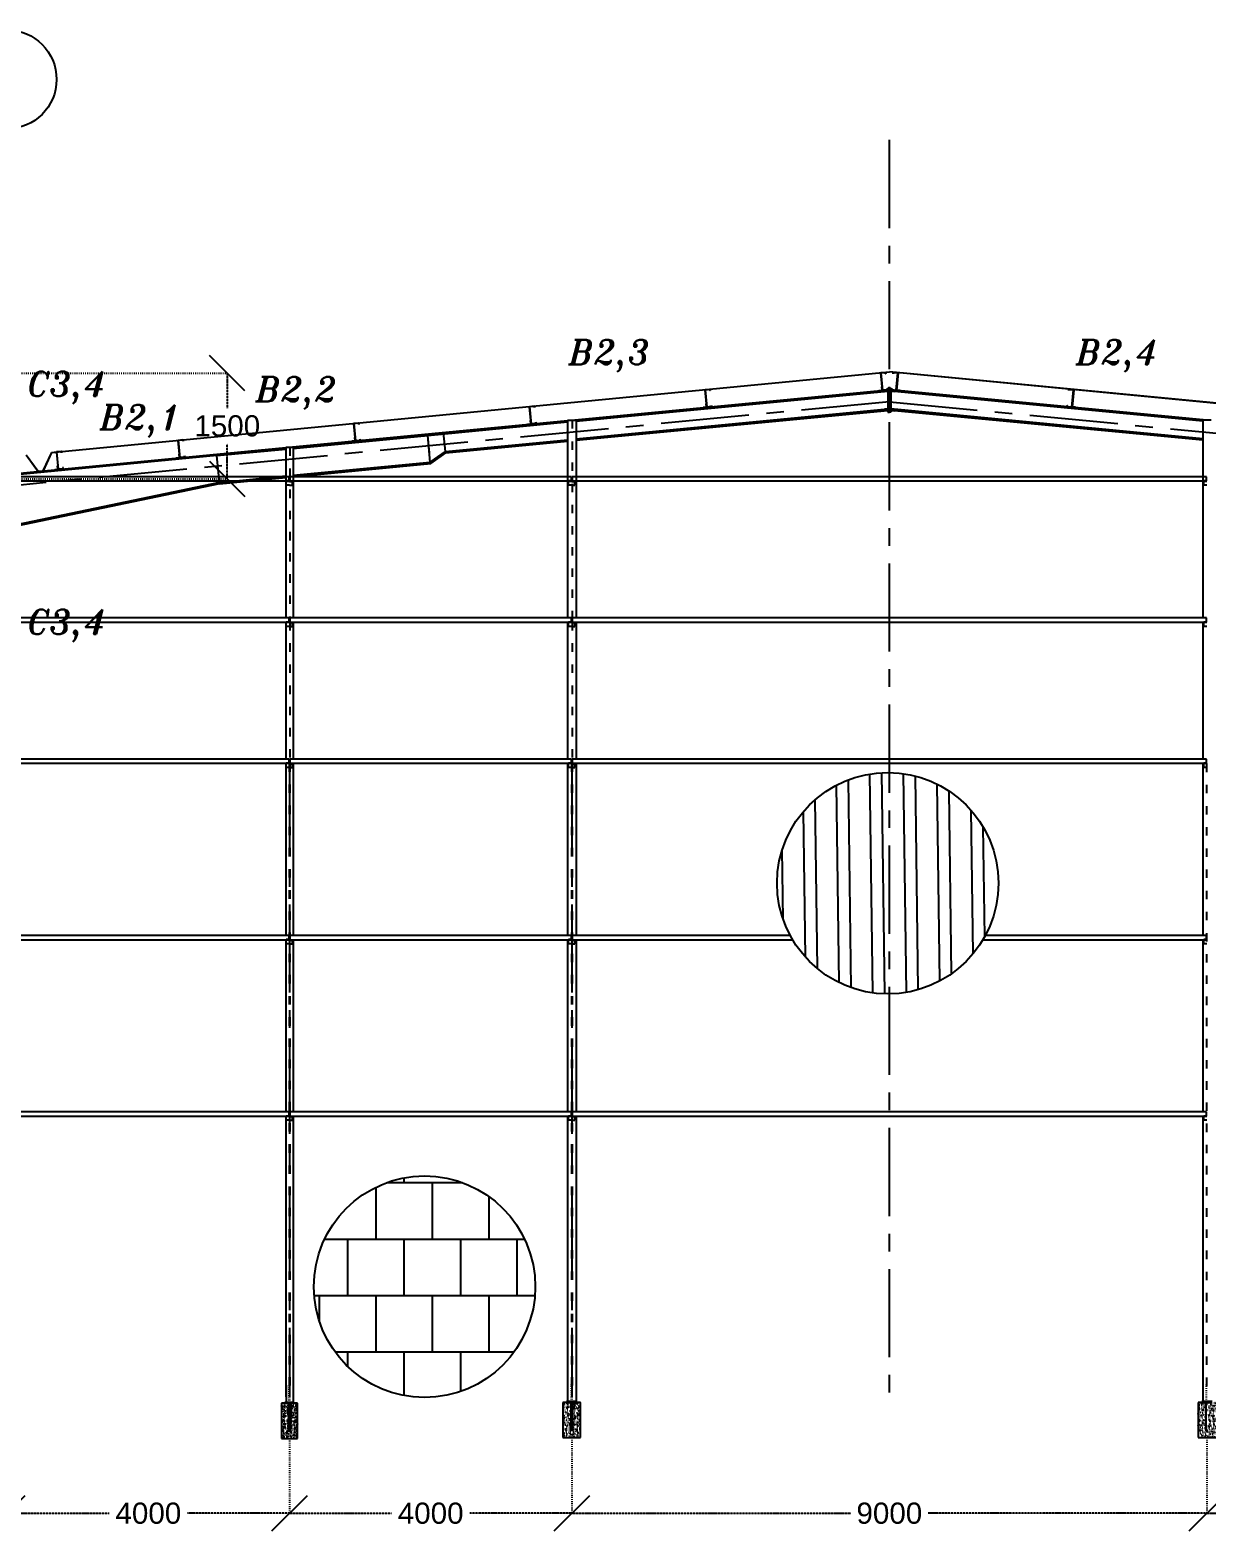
# Model space of a CAD drawing. Header units: inches. Extents: x -15 to 1885144, y -42615 to 866270.
# Drawn here: x 1700358 to 1717034, y 146264 to 167534 of the extents above; entities that cross this region are included whole.
import ezdxf

# ---------------------------------------------------------------- set-up
doc = ezdxf.new("R2010")
doc.units = ezdxf.units.IN
doc.header["$LTSCALE"] = 100
doc.header["$MEASUREMENT"] = 0
for name, pattern in [('CENTER', [2, 1.25, -0.25, 0.25, -0.25]), ('dash line', [30, 12, -18]), ('PHANTOM2', [1.25, 0.625, -0.125, 0.125, -0.125, 0.125, -0.125])]:
    doc.linetypes.add(name, pattern=pattern)
for name, color, linetype in [('axis', 8, 'PHANTOM2'), ('bolt', 1, 'Continuous'), ('corrugated sheet', 6, 'Continuous'), ('dimensions', 10, 'PHANTOM2'), ('layout', 7, 'Continuous'), ('pedestal', 9, 'Continuous'), ('purlins', 4, 'Continuous'), ('sections', 3, 'Continuous'), ('text', 3, 'Continuous')]:
    doc.layers.add(name, color=color, linetype=linetype)
doc.styles.get("Standard").update_dxf_attribs({"font": 'arial.ttf'})
doc.styles.add('TEXT-3', font='ITALICT.shx', dxfattribs={"height": 350})
doc.dimstyles.new('Dim_1', dxfattribs={"dimtxt": 300, "dimasz": 500, "dimexe": 0.0625, "dimexo": 0.0625, "dimgap": 100, "dimtad": 0, "dimtih": 1, "dimtoh": 1, "dimdec": 0, "dimzin": 0, "dimdsep": 46, "dimtxsty": 'Standard', "dimblk": 'OBLIQUE', "dimcen": 0.09, "dimclrd": 256, "dimclre": 256, "dimclrt": 256, "dimadec": 0, "dimazin": 0, "dimtm": 1e-09, "dimtfac": 1, "dimtdec": 0, "dimtofl": 0, "dimtmove": 0, "dimatfit": 3, "dimfxl": 1, "dimtfillclr": 256, "dimtolj": 1, "dimtzin": 0, "dimlwe": -1, "dimarcsym": 0})

# ---------------------------------------------------------------- blocks, each defined once
blk = doc.blocks.new('*U1225')
at = {"layer": 'purlins', "ltscale": 10}
h = blk.add_hatch(color=256, dxfattribs=at)
h.dxf.hatch_style = 1
h.paths.add_polyline_path([(124, -228), (129, -228), (129, -218), (124, -218)])
for p, q in [((124, -1), (54, -1)), ((54, -1), (54, -21)), ((54, -21), (56, -21)), ((56, -21), (56, -3)), ((56, -3), (122, -3)), ((122, -249), (122, -3)), ((124, -1), (124, -251)), ((129, -201), (124, -201)), ((129, -246), (129, -201)), ((54, -251), (54, -231)), ((54, -231), (56, -231)), ((124, -251), (54, -251)), ((56, -231), (56, -249)), ((56, -249), (122, -249)), ((129, -218), (124, -218)), ((129, -228), (124, -228)), ((124, -251), (174, -251)), ((174, -246), (129, -246)), ((174, -251), (174, -246))]:
    blk.add_line(p, q, dxfattribs=at)
blk = doc.blocks.new('*U1227')
at = {"layer": 'sections', "color": 0, "linetype": 'ByBlock', "lineweight": -2, "transparency": 16777216, "rotation": 354.5164095555347}
for p in [(1647534, 259923), (1650023, 259684), (1652511, 259445), (1655000, 259206), (1657489, 258968)]:
    blk.add_blockref('*U1225', p, dxfattribs=at)
blk = doc.blocks.new('*U1228')
at = {"layer": 'purlins', "ltscale": 10}
h = blk.add_hatch(color=256, dxfattribs=at)
h.dxf.hatch_style = 1
h.paths.add_polyline_path([(124, -228), (129, -228), (129, -218), (124, -218)])
for p, q in [((124, -1), (54, -1)), ((54, -1), (54, -21)), ((54, -21), (56, -21)), ((56, -21), (56, -3)), ((56, -3), (122, -3)), ((122, -249), (122, -3)), ((124, -1), (124, -251)), ((129, -201), (124, -201)), ((129, -246), (129, -201)), ((54, -251), (54, -231)), ((54, -231), (56, -231)), ((124, -251), (54, -251)), ((56, -231), (56, -249)), ((56, -249), (122, -249)), ((129, -218), (124, -218)), ((129, -228), (124, -228)), ((124, -251), (174, -251)), ((174, -246), (129, -246)), ((174, -251), (174, -246))]:
    blk.add_line(p, q, dxfattribs=at)
blk = doc.blocks.new('*U1229')
at = {"layer": 'sections', "color": 0, "linetype": 'ByBlock', "lineweight": -2, "transparency": 16777216, "rotation": 354.5164095555347}
for p in [(1647534, 259923), (1650023, 259684), (1652511, 259445), (1655000, 259206), (1657489, 258968)]:
    blk.add_blockref('*U1228', p, dxfattribs=at)
blk = doc.blocks.new('_Oblique')
at = {"color": 0, "linetype": 'ByBlock', "lineweight": -2}
blk.add_line((-0.5, -0.5), (0.5, 0.5), dxfattribs=at)
blk = doc.blocks.new('*D1385')
at = {"layer": 'Defpoints', "color": 0, "ltscale": 0.01, "transparency": 16777216}
for p in [(1700029, 162673), (1703153, 162673), (1700029, 161173)]:
    blk.add_point(p, dxfattribs=at)
at = {"layer": 'dimensions', "linetype": 'dash line', "ltscale": 0.01, "transparency": 16777216}
for p, q in [((1700029, 162673), (1703153, 162673)), ((1700029, 161173), (1703153, 161173))]:
    blk.add_line(p, q, dxfattribs=at)
at = {"layer": 'dimensions', "lineweight": -2, "ltscale": 0.01, "transparency": 16777216}
for p, q in [((1703153, 162673), (1703153, 162177)), ((1703153, 161173), (1703153, 161670))]:
    blk.add_line(p, q, dxfattribs=at)
at = {"layer": 'dimensions', "lineweight": -2, "ltscale": 0.01, "transparency": 16777216, "xscale": 500, "yscale": 500, "zscale": 500}
for p, rotation in [((1703153, 162673), 90), ((1703153, 161173), 270)]:
    blk.add_blockref('_Oblique', p, dxfattribs=dict(at, rotation=rotation))
at = {"layer": 'dimensions', "ltscale": 0.01, "transparency": 16777216, "insert": (1703153, 161923), "char_height": 300, "attachment_point": 5}
blk.add_mtext('\\A1;1500', dxfattribs=at)
blk = doc.blocks.new('*D1403')
at = {"layer": 'Defpoints', "color": 0, "ltscale": 0.01, "transparency": 16777216}
for p in [(1704035, 147575), (1700034, 147366), (1704035, 146514)]:
    blk.add_point(p, dxfattribs=at)
at = {"layer": 'dimensions', "linetype": 'dash line', "ltscale": 0.01, "transparency": 16777216}
for p, q in [((1704035, 147575), (1704035, 146514)), ((1700034, 147366), (1700034, 146514))]:
    blk.add_line(p, q, dxfattribs=at)
at = {"layer": 'dimensions', "lineweight": -2, "ltscale": 0.01, "transparency": 16777216}
for p, q in [((1700034, 146514), (1701481, 146514)), ((1704035, 146514), (1702588, 146514))]:
    blk.add_line(p, q, dxfattribs=at)
at = {"layer": 'dimensions', "lineweight": -2, "ltscale": 0.01, "transparency": 16777216, "xscale": 500, "yscale": 500, "zscale": 500, "rotation": 180}
blk.add_blockref('_Oblique', (1700034, 146514), dxfattribs=at)
at = {"layer": 'dimensions', "lineweight": -2, "ltscale": 0.01, "transparency": 16777216, "xscale": 500, "yscale": 500, "zscale": 500}
blk.add_blockref('_Oblique', (1704035, 146514), dxfattribs=at)
at = {"layer": 'dimensions', "ltscale": 0.01, "transparency": 16777216, "insert": (1702035, 146514), "char_height": 300, "attachment_point": 5}
blk.add_mtext('\\A1;4000', dxfattribs=at)
blk = doc.blocks.new('*D1404')
at = {"layer": 'Defpoints', "color": 0, "ltscale": 0.01, "transparency": 16777216}
for p in [(1704035, 147575), (1708034, 147586), (1708034, 146514)]:
    blk.add_point(p, dxfattribs=at)
at = {"layer": 'dimensions', "linetype": 'dash line', "ltscale": 0.01, "transparency": 16777216}
for p, q in [((1704035, 147575), (1704035, 146514)), ((1708034, 147586), (1708034, 146514))]:
    blk.add_line(p, q, dxfattribs=at)
at = {"layer": 'dimensions', "lineweight": -2, "ltscale": 0.01, "transparency": 16777216}
for p, q in [((1704035, 146514), (1705481, 146514)), ((1708034, 146514), (1706588, 146514))]:
    blk.add_line(p, q, dxfattribs=at)
at = {"layer": 'dimensions', "lineweight": -2, "ltscale": 0.01, "transparency": 16777216, "xscale": 500, "yscale": 500, "zscale": 500, "rotation": 180}
blk.add_blockref('_Oblique', (1704035, 146514), dxfattribs=at)
at = {"layer": 'dimensions', "lineweight": -2, "ltscale": 0.01, "transparency": 16777216, "xscale": 500, "yscale": 500, "zscale": 500}
blk.add_blockref('_Oblique', (1708034, 146514), dxfattribs=at)
at = {"layer": 'dimensions', "ltscale": 0.01, "transparency": 16777216, "insert": (1706035, 146514), "char_height": 300, "attachment_point": 5}
blk.add_mtext('\\A1;4000', dxfattribs=at)
blk = doc.blocks.new('*D1405')
at = {"layer": 'Defpoints', "color": 0, "ltscale": 0.01, "transparency": 16777216}
for p in [(1708034, 147586), (1717034, 147586), (1717034, 146514)]:
    blk.add_point(p, dxfattribs=at)
at = {"layer": 'dimensions', "linetype": 'dash line', "ltscale": 0.01, "transparency": 16777216}
for p, q in [((1708034, 147586), (1708034, 146514)), ((1717034, 147586), (1717034, 146514))]:
    blk.add_line(p, q, dxfattribs=at)
at = {"layer": 'dimensions', "lineweight": -2, "ltscale": 0.01, "transparency": 16777216}
for p, q in [((1708034, 146514), (1711987, 146514)), ((1717034, 146514), (1713082, 146514))]:
    blk.add_line(p, q, dxfattribs=at)
at = {"layer": 'dimensions', "lineweight": -2, "ltscale": 0.01, "transparency": 16777216, "xscale": 500, "yscale": 500, "zscale": 500, "rotation": 180}
blk.add_blockref('_Oblique', (1708034, 146514), dxfattribs=at)
at = {"layer": 'dimensions', "lineweight": -2, "ltscale": 0.01, "transparency": 16777216, "xscale": 500, "yscale": 500, "zscale": 500}
blk.add_blockref('_Oblique', (1717034, 146514), dxfattribs=at)
at = {"layer": 'dimensions', "ltscale": 0.01, "transparency": 16777216, "insert": (1712534, 146514), "char_height": 300, "attachment_point": 5}
blk.add_mtext('\\A1;9000', dxfattribs=at)
blk = doc.blocks.new('*D1406')
at = {"layer": 'Defpoints', "color": 0, "ltscale": 0.01, "transparency": 16777216}
for p in [(1717034, 147586), (1721034, 147586), (1721034, 146514)]:
    blk.add_point(p, dxfattribs=at)
at = {"layer": 'dimensions', "linetype": 'dash line', "ltscale": 0.01, "transparency": 16777216}
for p, q in [((1717034, 147586), (1717034, 146514)), ((1721034, 147586), (1721034, 146514))]:
    blk.add_line(p, q, dxfattribs=at)
at = {"layer": 'dimensions', "lineweight": -2, "ltscale": 0.01, "transparency": 16777216}
for p, q in [((1717034, 146514), (1718481, 146514)), ((1721034, 146514), (1719588, 146514))]:
    blk.add_line(p, q, dxfattribs=at)
at = {"layer": 'dimensions', "lineweight": -2, "ltscale": 0.01, "transparency": 16777216, "xscale": 500, "yscale": 500, "zscale": 500, "rotation": 180}
blk.add_blockref('_Oblique', (1717034, 146514), dxfattribs=at)
at = {"layer": 'dimensions', "lineweight": -2, "ltscale": 0.01, "transparency": 16777216, "xscale": 500, "yscale": 500, "zscale": 500}
blk.add_blockref('_Oblique', (1721034, 146514), dxfattribs=at)
at = {"layer": 'dimensions', "ltscale": 0.01, "transparency": 16777216, "insert": (1719034, 146514), "char_height": 300, "attachment_point": 5}
blk.add_mtext('\\A1;4000', dxfattribs=at)

msp = doc.modelspace()

# ---------------------------------------------------------------- hatches: boundary and pattern name
at = {"layer": 'bolt', "ltscale": 0.01}
h = msp.add_hatch(color=256, dxfattribs=at)
h.dxf.hatch_style = 1
h.paths.add_polyline_path([(1704025.265, 148075.014), (1704025.265, 148085.014), (1704045.265, 148085.014), (1704045.265, 148075.014)])
h = msp.add_hatch(color=256, dxfattribs=at)
h.dxf.hatch_style = 1
h.paths.add_polyline_path([(1708024.378, 148086.301), (1708024.378, 148096.301), (1708044.378, 148096.301), (1708044.378, 148086.301)])
h = msp.add_hatch(color=256, dxfattribs=at)
h.dxf.hatch_style = 1
h.paths.add_polyline_path([(1717024.378, 148086.301), (1717024.378, 148096.301), (1717044.378, 148096.301), (1717044.378, 148086.301)])
at = {"layer": 'layout', "ltscale": 0.01}
h = msp.add_hatch(dxfattribs=at)
h.set_pattern_fill('STEEL', color=256, scale=3802.420809, angle=45.7722199)
h.set_pattern_definition([(90.77222, (1571604.9, 765436.25), (-475.25943, -6.40583), []), (90.77222, (1571434.6, 765602), (-475.25943, -6.40583), [])])
h.paths.add_polyline_path([(1714080.937, 155443.564, 1), (1710942.813, 155443.564, 1)])
h = msp.add_hatch(dxfattribs=at)
h.set_pattern_fill('AR-B88', color=256, scale=100)
h.set_pattern_definition([(0, (51661.1, 0), (0, 800), []), (90, (51661.06, 0), (-400, 800), [800, -800])])
h.paths.add_polyline_path([(1707517.64, 149725.372, 1), (1704379.515, 149725.372, 1)])
at = {"layer": 'pedestal', "ltscale": 0.01}
h = msp.add_hatch(dxfattribs=at)
h.set_pattern_fill('AR-CONC', color=256, scale=10)
h.set_pattern_definition([(50, (705452.866, 103213.32), (71.7260183, -6.2752135), [7.5, -82.5]), (355, (705452.87, 103213.32), (-13.8751334, 75.2192134), [6, -66]), (100.4514445, (705458.844, 103212.795), (57.8508847, 68.943999), [6.374019, -70.114211]), (46.1842, (705452.87, 103233.32), (106.724133, -16.551928), [11.25, -123.75]), (96.635635, (705461.76, 103231.94), (93.466195, 97.41186), [9.561034, -105.171376]), (351.184164, (705452.87, 103233.32), (93.466195, 97.41186), [9, -99]), (21, (705462.866, 103228.32), (59.6907052, -40.261889), [7.5, -82.5]), (326, (705462.87, 103228.32), (24.331533, 72.5150045), [6, -66]), (71.451445, (705467.84, 103224.96), (84.0222377, 32.2531153), [6.374019, -70.114211]), (37.5, (705452.866, 103213.318), (1.2159855, 33.2893854), [0, -65.2, 0, -67, 0, -66.25]), (7.5, (705452.866, 103213.32), (26.3069537, 39.4411712), [0, -38.2, 0, -63.7, 0, -25.25]), (327.5, (705430.566, 103213.318), (53.3822436, -2.2554872), [0, -25, 0, -78, 0, -103.5]), (317.5, (705420.566, 103213.32), (58.318617, 10.0104982), [0, -32.5, 0, -51.8, 0, -73.5])])
h.paths.add_polyline_path([(1703920.181, 147575.014), (1703920.181, 148075.014), (1703960.181, 148075.014), (1704025.265, 148075.014), (1704025.265, 147675.014), (1704045.265, 147675.014), (1704045.265, 148075.014), (1704110.181, 148075.014), (1704150.181, 148075.014), (1704150.181, 147575.014)])
h = msp.add_hatch(dxfattribs=at)
h.set_pattern_fill('AR-CONC', color=256, scale=10)
h.set_pattern_definition([(50, (701453.753, 103224.605), (71.7260183, -6.2752135), [7.5, -82.5]), (355, (701453.75, 103224.605), (-13.8751334, 75.2192134), [6, -66]), (100.4514445, (701459.73, 103224.08), (57.8508847, 68.943999), [6.374019, -70.114211]), (46.1842, (701453.75, 103244.605), (106.724133, -16.551928), [11.25, -123.75]), (96.635635, (701462.65, 103243.23), (93.466195, 97.41186), [9.561034, -105.171376]), (351.184164, (701453.75, 103244.6), (93.466195, 97.41186), [9, -99]), (21, (701463.753, 103239.605), (59.6907052, -40.261889), [7.5, -82.5]), (326, (701463.75, 103239.605), (24.331533, 72.5150045), [6, -66]), (71.451445, (701468.73, 103236.25), (84.0222377, 32.2531153), [6.374019, -70.114211]), (37.5, (701453.753, 103224.605), (1.2159855, 33.2893854), [0, -65.2, 0, -67, 0, -66.25]), (7.5, (701453.753, 103224.605), (26.3069537, 39.4411712), [0, -38.2, 0, -63.7, 0, -25.25]), (327.5, (701431.453, 103224.605), (53.3822436, -2.2554872), [0, -25, 0, -78, 0, -103.5]), (317.5, (701421.453, 103224.605), (58.318617, 10.0104982), [0, -32.5, 0, -51.8, 0, -73.5])])
h.paths.add_polyline_path([(1707909.295, 147586.301), (1707909.295, 148086.301), (1707959.295, 148086.301), (1708024.378, 148086.301), (1708024.378, 147686.301), (1708044.378, 147686.301), (1708044.378, 148086.301), (1708109.295, 148086.301), (1708159.295, 148086.301), (1708159.295, 147586.301)])
h = msp.add_hatch(dxfattribs=at)
h.set_pattern_fill('AR-CONC', color=256, scale=10)
h.set_pattern_definition([(50, (692453.753, 103224.605), (71.7260183, -6.2752135), [7.5, -82.5]), (355, (692453.75, 103224.605), (-13.8751334, 75.2192134), [6, -66]), (100.4514445, (692459.73, 103224.08), (57.8508847, 68.943999), [6.374019, -70.114211]), (46.1842, (692453.75, 103244.605), (106.724133, -16.551928), [11.25, -123.75]), (96.635635, (692462.65, 103243.23), (93.466195, 97.41186), [9.561034, -105.171376]), (351.184164, (692453.75, 103244.6), (93.466195, 97.41186), [9, -99]), (21, (692463.753, 103239.605), (59.6907052, -40.261889), [7.5, -82.5]), (326, (692463.75, 103239.605), (24.331533, 72.5150045), [6, -66]), (71.451445, (692468.73, 103236.25), (84.0222377, 32.2531153), [6.374019, -70.114211]), (37.5, (692453.753, 103224.605), (1.2159855, 33.2893854), [0, -65.2, 0, -67, 0, -66.25]), (7.5, (692453.753, 103224.605), (26.3069537, 39.4411712), [0, -38.2, 0, -63.7, 0, -25.25]), (327.5, (692431.453, 103224.605), (53.3822436, -2.2554872), [0, -25, 0, -78, 0, -103.5]), (317.5, (692421.453, 103224.605), (58.318617, 10.0104982), [0, -32.5, 0, -51.8, 0, -73.5])])
h.paths.add_polyline_path([(1716909.295, 147586.301), (1716909.295, 148086.301), (1716959.295, 148086.301), (1717024.378, 148086.301), (1717024.378, 147686.301), (1717044.378, 147686.301), (1717044.378, 148086.301), (1717109.295, 148086.301), (1717159.295, 148086.301), (1717159.295, 147586.301)])
at = {"layer": 'purlins', "ltscale": 10}
h = msp.add_hatch(color=256, dxfattribs=at)
h.dxf.hatch_style = 1
h.paths.add_polyline_path([(1700754.687, 161338.881), (1700749.71, 161338.403), (1700750.665, 161328.449), (1700755.642, 161328.927)])
at = {"layer": 'purlins', "ltscale": 0.01}
h = msp.add_hatch(color=256, dxfattribs=at)
h.dxf.hatch_style = 1
h.paths.add_polyline_path([(1704004.371, 161137.461), (1704004.371, 161143.461), (1704014.371, 161143.461), (1704014.371, 161137.461)])
h = msp.add_hatch(color=256, dxfattribs=at)
h.dxf.hatch_style = 1
h.paths.add_polyline_path([(1704064.378, 161137.095), (1704064.378, 161143.095), (1704054.378, 161143.095), (1704054.378, 161137.095)])
h = msp.add_hatch(color=256, dxfattribs=at)
h.dxf.hatch_style = 1
h.paths.add_polyline_path([(1708004.371, 161137.461), (1708004.371, 161143.461), (1708014.371, 161143.461), (1708014.371, 161137.461)])
h = msp.add_hatch(color=256, dxfattribs=at)
h.dxf.hatch_style = 1
h.paths.add_polyline_path([(1708064.378, 161137.095), (1708064.378, 161143.095), (1708054.378, 161143.095), (1708054.378, 161137.095)])
h = msp.add_hatch(color=256, dxfattribs=at)
h.dxf.hatch_style = 1
h.paths.add_polyline_path([(1717004.371, 161137.461), (1717004.371, 161143.461), (1717014.371, 161143.461), (1717014.371, 161137.461)])
h = msp.add_hatch(color=256, dxfattribs=at)
h.dxf.hatch_style = 1
h.paths.add_polyline_path([(1704004.371, 159137.461), (1704004.371, 159143.461), (1704014.371, 159143.461), (1704014.371, 159137.461)])
h = msp.add_hatch(color=256, dxfattribs=at)
h.dxf.hatch_style = 1
h.paths.add_polyline_path([(1704064.378, 159137.095), (1704064.378, 159143.095), (1704054.378, 159143.095), (1704054.378, 159137.095)])
h = msp.add_hatch(color=256, dxfattribs=at)
h.dxf.hatch_style = 1
h.paths.add_polyline_path([(1708004.371, 159137.461), (1708004.371, 159143.461), (1708014.371, 159143.461), (1708014.371, 159137.461)])
h = msp.add_hatch(color=256, dxfattribs=at)
h.dxf.hatch_style = 1
h.paths.add_polyline_path([(1708064.378, 159137.095), (1708064.378, 159143.095), (1708054.378, 159143.095), (1708054.378, 159137.095)])
h = msp.add_hatch(color=256, dxfattribs=at)
h.dxf.hatch_style = 1
h.paths.add_polyline_path([(1717004.371, 159137.461), (1717004.371, 159143.461), (1717014.371, 159143.461), (1717014.371, 159137.461)])
h = msp.add_hatch(color=256, dxfattribs=at)
h.dxf.hatch_style = 1
h.paths.add_polyline_path([(1704004.371, 157137.461), (1704004.371, 157143.461), (1704014.371, 157143.461), (1704014.371, 157137.461)])
h = msp.add_hatch(color=256, dxfattribs=at)
h.dxf.hatch_style = 1
h.paths.add_polyline_path([(1704064.378, 157137.095), (1704064.378, 157143.095), (1704054.378, 157143.095), (1704054.378, 157137.095)])
h = msp.add_hatch(color=256, dxfattribs=at)
h.dxf.hatch_style = 1
h.paths.add_polyline_path([(1708004.371, 157137.461), (1708004.371, 157143.461), (1708014.371, 157143.461), (1708014.371, 157137.461)])
h = msp.add_hatch(color=256, dxfattribs=at)
h.dxf.hatch_style = 1
h.paths.add_polyline_path([(1708064.378, 157137.095), (1708064.378, 157143.095), (1708054.378, 157143.095), (1708054.378, 157137.095)])
h = msp.add_hatch(color=256, dxfattribs=at)
h.dxf.hatch_style = 1
h.paths.add_polyline_path([(1717004.371, 157137.461), (1717004.371, 157143.461), (1717014.371, 157143.461), (1717014.371, 157137.461)])
h = msp.add_hatch(color=256, dxfattribs=at)
h.dxf.hatch_style = 1
h.paths.add_polyline_path([(1704004.371, 154637.461), (1704004.371, 154643.461), (1704014.371, 154643.461), (1704014.371, 154637.461)])
h = msp.add_hatch(color=256, dxfattribs=at)
h.dxf.hatch_style = 1
h.paths.add_polyline_path([(1704064.378, 154637.095), (1704064.378, 154643.095), (1704054.378, 154643.095), (1704054.378, 154637.095)])
h = msp.add_hatch(color=256, dxfattribs=at)
h.dxf.hatch_style = 1
h.paths.add_polyline_path([(1708004.371, 154637.461), (1708004.371, 154643.461), (1708014.371, 154643.461), (1708014.371, 154637.461)])
h = msp.add_hatch(color=256, dxfattribs=at)
h.dxf.hatch_style = 1
h.paths.add_polyline_path([(1708064.378, 154637.095), (1708064.378, 154643.095), (1708054.378, 154643.095), (1708054.378, 154637.095)])
h = msp.add_hatch(color=256, dxfattribs=at)
h.dxf.hatch_style = 1
h.paths.add_polyline_path([(1717004.371, 154637.461), (1717004.371, 154643.461), (1717014.371, 154643.461), (1717014.371, 154637.461)])
h = msp.add_hatch(color=256, dxfattribs=at)
h.dxf.hatch_style = 1
h.paths.add_polyline_path([(1704004.371, 152137.461), (1704004.371, 152143.461), (1704014.371, 152143.461), (1704014.371, 152137.461)])
h = msp.add_hatch(color=256, dxfattribs=at)
h.dxf.hatch_style = 1
h.paths.add_polyline_path([(1704064.378, 152137.095), (1704064.378, 152143.095), (1704054.378, 152143.095), (1704054.378, 152137.095)])
h = msp.add_hatch(color=256, dxfattribs=at)
h.dxf.hatch_style = 1
h.paths.add_polyline_path([(1708004.371, 152137.461), (1708004.371, 152143.461), (1708014.371, 152143.461), (1708014.371, 152137.461)])
h = msp.add_hatch(color=256, dxfattribs=at)
h.dxf.hatch_style = 1
h.paths.add_polyline_path([(1708064.378, 152137.095), (1708064.378, 152143.095), (1708054.378, 152143.095), (1708054.378, 152137.095)])
h = msp.add_hatch(color=256, dxfattribs=at)
h.dxf.hatch_style = 1
h.paths.add_polyline_path([(1717004.371, 152137.461), (1717004.371, 152143.461), (1717014.371, 152143.461), (1717014.371, 152137.461)])
at = {"layer": 'sections', "ltscale": 10}
h = msp.add_hatch(color=256, dxfattribs=at)
h.dxf.hatch_style = 1
h.paths.add_polyline_path([(1712534.378, 162353.921), (1712534.378, 162373.921), (1712514.378, 162373.921), (1712514.378, 162353.921)])
h.paths.add_polyline_path([(1712534.378, 162223.921), (1712514.378, 162223.921), (1712514.378, 162203.921), (1712534.378, 162203.921)])
h = msp.add_hatch(color=256, dxfattribs=at)
h.dxf.hatch_style = 1
h.paths.add_polyline_path([(1712554.378, 162353.921), (1712554.378, 162373.921), (1712534.378, 162373.921), (1712534.378, 162353.921)])
h.paths.add_polyline_path([(1712534.378, 162203.921), (1712554.378, 162203.921), (1712554.378, 162223.921), (1712534.378, 162223.921)])

# ---------------------------------------------------------------- linework, layer by layer
at = {"layer": 'axis', "linetype": 'CENTER', "ltscale": 10}
for p, q in [((1712533.022, 165975.986), (1712533.022, 148166.301)), ((1712533.022, 165975.986), (1712533.022, 148166.301)), ((1712533.022, 165975.986), (1712533.022, 148166.301)), ((1712533.022, 165975.986), (1712533.022, 148166.301)), ((1712533.022, 165975.986), (1712533.022, 148166.301)), ((1712534.378, 162266.301), (1700034.378, 161066.301)), ((1712534.378, 162266.301), (1725254.378, 161045.181)), ((1704034.378, 157143.095), (1704034.378, 148166.301)), ((1704034.378, 157143.095), (1704034.378, 148166.301)), ((1704034.378, 157143.095), (1704034.378, 148166.301)), ((1704034.378, 157143.095), (1704034.378, 148166.301)), ((1704034.378, 157143.095), (1704034.378, 148166.301)), ((1704034.378, 157143.095), (1704034.378, 148166.301)), ((1704034.378, 157143.095), (1704034.378, 148166.301)), ((1708034.378, 157143.095), (1708034.378, 148166.301)), ((1708034.378, 157143.095), (1708034.378, 148166.301)), ((1708034.378, 157143.095), (1708034.378, 148166.301)), ((1708034.378, 157143.095), (1708034.378, 148166.301)), ((1708034.378, 157143.095), (1708034.378, 148166.301)), ((1708034.378, 157143.095), (1708034.378, 148166.301))]:
    msp.add_line(p, q, dxfattribs=at)
at = {"layer": 'bolt', "ltscale": 0.01}
for p, q in [((1704025.265, 148085.014), (1704025.265, 148075.014)), ((1704025.265, 147675.014), (1704025.265, 148075.014)), ((1704045.265, 148085.014), (1704045.265, 148075.014)), ((1704045.265, 148075.014), (1704045.265, 147675.014)), ((1708024.378, 148096.301), (1708024.378, 148086.301)), ((1708024.378, 147686.301), (1708024.378, 148086.301)), ((1708044.378, 148096.301), (1708044.378, 148086.301)), ((1708044.378, 148086.301), (1708044.378, 147686.301)), ((1717024.378, 148096.301), (1717024.378, 148086.301)), ((1717024.378, 147686.301), (1717024.378, 148086.301)), ((1704045.265, 147675.014), (1704025.265, 147675.014)), ((1708044.378, 147686.301), (1708024.378, 147686.301)), ((1717044.378, 147686.301), (1717024.378, 147686.301))]:
    msp.add_line(p, q, dxfattribs=at)
at = {"layer": 'corrugated sheet', "ltscale": 10}
for p, q in [((1700663.175, 161549.299), (1712534.311, 162688.928)), ((1700663.242, 161548.602), (1712534.378, 162688.231)), ((1725774.378, 161417.891), (1712534.378, 162688.931)), ((1725474.878, 161445.943), (1712534.378, 162688.231)), ((1700663.175, 161549.299), (1700663.242, 161548.602))]:
    msp.add_line(p, q, dxfattribs=at)
at = {"layer": 'layout', "ltscale": 10}
for p, q in [((1708029.378, 162004.602), (1712514.378, 162435.162)), ((1708094.378, 161990.75), (1712514.378, 162415.07)), ((1712534.378, 162437.082), (1712534.378, 162145.749)), ((1712534.378, 162437.082), (1712534.378, 162145.749)), ((1717029.378, 162005.562), (1712554.378, 162435.162)), ((1716974.378, 161990.75), (1712554.378, 162415.07)), ((1708094.378, 161739.601), (1712514.378, 162163.921)), ((1708094.378, 161719.509), (1712514.378, 162143.829)), ((1716974.378, 161739.601), (1712554.378, 162163.921)), ((1716974.378, 161719.509), (1712554.378, 162143.829)), ((1704029.378, 161620.602), (1707974.378, 161999.322)), ((1705992.586, 161788.978), (1707974.378, 161979.23)), ((1704084.378, 161605.79), (1705992.586, 161788.978)), ((1705992.586, 161788.978), (1705990.674, 161808.887)), ((1705992.586, 161788.978), (1705990.674, 161808.887)), ((1706028.899, 161410.717), (1705992.586, 161788.978)), ((1706016.476, 161540.122), (1705992.586, 161788.978)), ((1706244.594, 161562.021), (1706218.792, 161830.786)), ((1706244.594, 161562.021), (1707974.378, 161728.081)), ((1706251.759, 161542.617), (1707974.378, 161707.989)), ((1700164.378, 161249.562), (1703984.378, 161616.282)), ((1703006.315, 161502.296), (1700164.378, 161229.47)), ((1703006.315, 161502.296), (1703004.404, 161522.205)), ((1703006.315, 161502.296), (1703984.378, 161596.19)), ((1703042.628, 161124.035), (1703006.315, 161502.296)), ((1706018.387, 161520.214), (1706016.476, 161540.122)), ((1706028.899, 161410.717), (1706244.594, 161562.021)), ((1706036.064, 161391.313), (1706251.759, 161542.617)), ((1706244.594, 161562.021), (1706251.759, 161542.617)), ((1704084.378, 161224.043), (1706028.899, 161410.717)), ((1704084.378, 161203.951), (1706036.064, 161391.313)), ((1706028.899, 161410.717), (1706036.064, 161391.313)), ((1703042.628, 161124.035), (1700164.378, 160522.574)), ((1703044.539, 161104.127), (1700164.378, 160502.266)), ((1703042.628, 161124.035), (1703984.378, 161214.443)), ((1703044.539, 161104.127), (1703042.628, 161124.035)), ((1703044.539, 161104.127), (1703984.378, 161194.351))]:
    msp.add_line(p, q, dxfattribs=at)
at = {"layer": 'layout', "ltscale": 0.01}
for p, q in [((1707974.378, 162005.082), (1707974.378, 159203.095)), ((1707974.378, 162005.082), (1708094.378, 162005.082)), ((1708094.378, 162005.082), (1708094.378, 159203.095)), ((1716974.378, 162006.957), (1716974.378, 159203.095)), ((1717094.378, 162006.957), (1716974.378, 162006.957)), ((1703984.378, 161621.082), (1703984.378, 159203.095)), ((1703984.378, 161621.082), (1704084.378, 161621.082)), ((1704084.378, 161621.082), (1704084.378, 159203.095)), ((1703984.378, 159143.095), (1703984.378, 157203.095)), ((1704084.378, 159143.095), (1704084.378, 157203.095)), ((1707974.378, 159143.095), (1707974.378, 157203.095)), ((1708094.378, 159143.095), (1708094.378, 157203.095)), ((1716974.378, 159143.095), (1716974.378, 157203.095)), ((1703984.378, 157143.095), (1703984.378, 154703.095)), ((1704084.378, 157143.095), (1704084.378, 154703.095)), ((1707974.378, 157143.095), (1707974.378, 154703.095)), ((1708094.378, 157143.095), (1708094.378, 154703.095)), ((1716974.378, 157143.095), (1716974.378, 154703.095)), ((1703984.378, 154643.095), (1703984.378, 152203.095)), ((1704084.378, 154643.095), (1704084.378, 152203.095)), ((1707974.378, 154643.095), (1707974.378, 152203.095)), ((1708094.378, 154643.095), (1708094.378, 152203.095)), ((1716974.378, 154643.095), (1716974.378, 152203.095)), ((1703984.378, 152143.095), (1703984.378, 148166.301)), ((1704084.378, 152143.095), (1704084.378, 148166.301)), ((1707974.378, 152143.095), (1707974.378, 148166.301)), ((1708094.378, 152143.095), (1708094.378, 148166.301)), ((1716974.378, 152143.095), (1716974.378, 148166.301))]:
    msp.add_line(p, q, dxfattribs=at)
at = {"layer": 'layout', "linetype": 'dash line', "ltscale": 0.1}
for p, q in [((1708039.378, 162005.082), (1708039.378, 159203.095)), ((1704039.378, 161621.082), (1704039.378, 159203.095)), ((1704039.378, 159143.095), (1704039.378, 157203.095)), ((1708039.378, 159143.095), (1708039.378, 157203.095)), ((1704029.378, 157143.095), (1704029.378, 148166.301)), ((1704039.378, 157143.095), (1704039.378, 148166.301)), ((1708029.378, 157143.095), (1708029.378, 148166.301)), ((1708039.378, 157143.095), (1708039.378, 148166.301)), ((1717029.378, 157137.461), (1717029.378, 148166.301))]:
    msp.add_line(p, q, dxfattribs=at)
at = {"layer": 'layout', "ltscale": 0.01}
for centre in [(1712511.875, 155443.564), (1705948.578, 149725.372)]:
    msp.add_circle(centre, 1569.062, dxfattribs=at)
at = {"layer": 'pedestal', "ltscale": 0.01}
for p, q in [((1703970.181, 148075.014), (1703920.181, 148075.014)), ((1703920.181, 148075.014), (1703920.181, 147575.014)), ((1704150.181, 148075.014), (1704100.181, 148075.014)), ((1704150.181, 147575.014), (1704150.181, 148075.014)), ((1707959.295, 148086.301), (1707909.295, 148086.301)), ((1707909.295, 148086.301), (1707909.295, 147586.301)), ((1708159.295, 148086.301), (1708109.295, 148086.301)), ((1708159.295, 147586.301), (1708159.295, 148086.301)), ((1716959.295, 148086.301), (1716909.295, 148086.301)), ((1716909.295, 148086.301), (1716909.295, 147586.301)), ((1703920.181, 147575.014), (1704150.181, 147575.014)), ((1707909.295, 147586.301), (1708159.295, 147586.301)), ((1716909.295, 147586.301), (1717159.295, 147586.301))]:
    msp.add_line(p, q, dxfattribs=at)
at = {"layer": 'purlins', "ltscale": 10}
for p, q in [((1700303.933, 161512.1), (1700472.952, 161279.185)), ((1700304.561, 161514.169), (1700473.58, 161281.255)), ((1700663.242, 161548.602), (1700541.621, 161287.787)), ((1700664.387, 161546.981), (1700542.632, 161285.874)), ((1700663.242, 161548.602), (1700733.902, 161555.386)), ((1700664.387, 161546.981), (1700734.067, 161553.67)), ((1700733.902, 161555.386), (1700803.582, 161562.075)), ((1700734.067, 161553.67), (1700733.902, 161555.386)), ((1700733.902, 161555.386), (1700757.793, 161306.53)), ((1700801.782, 161559.893), (1700736.084, 161553.586)), ((1700759.592, 161308.712), (1700736.084, 161553.586)), ((1700803.502, 161541.975), (1700801.782, 161559.893)), ((1700805.493, 161542.167), (1700803.502, 161541.975)), ((1700803.582, 161562.075), (1700805.493, 161542.167)), ((1700472.952, 161279.185), (1700542.632, 161285.874)), ((1700473.58, 161281.255), (1700541.621, 161287.787)), ((1700707.544, 161306.729), (1700752.338, 161311.029)), ((1700708.021, 161301.752), (1700707.544, 161306.729)), ((1700757.793, 161306.53), (1700708.021, 161301.752)), ((1700748.037, 161355.823), (1700753.015, 161356.301)), ((1700752.338, 161311.029), (1700748.037, 161355.823)), ((1700749.71, 161338.403), (1700754.687, 161338.881)), ((1700750.665, 161328.449), (1700755.642, 161328.927)), ((1700757.793, 161306.53), (1700827.472, 161313.219)), ((1700825.29, 161315.019), (1700759.592, 161308.712)), ((1700825.561, 161333.128), (1700823.57, 161332.936)), ((1700823.57, 161332.936), (1700825.29, 161315.019)), ((1700827.472, 161313.219), (1700825.561, 161333.128))]:
    msp.add_line(p, q, dxfattribs=at)
at = {"layer": 'purlins', "ltscale": 0.01}
for p, q in [((1700034.378, 161143.095), (1704034.378, 161143.095)), ((1704029.371, 161203.095), (1700039.378, 161203.095)), ((1703989.371, 161137.461), (1703989.371, 161143.461)), ((1704029.371, 161143.461), (1703989.371, 161143.461)), ((1704034.378, 161137.461), (1703989.371, 161137.461)), ((1703989.371, 161083.461), (1703989.371, 161137.461)), ((1704034.371, 161083.461), (1703989.371, 161083.461)), ((1704004.371, 161143.461), (1704004.371, 161137.461)), ((1704014.371, 161143.461), (1704014.371, 161137.461)), ((1704029.371, 161143.461), (1704029.371, 161203.461)), ((1704034.378, 161143.095), (1708034.378, 161143.095)), ((1704034.378, 161137.095), (1704079.378, 161137.095)), ((1704034.378, 161083.095), (1704079.378, 161083.095)), ((1708029.371, 161203.095), (1704039.378, 161203.095)), ((1704039.378, 161203.095), (1704039.378, 161143.095)), ((1704039.378, 161143.095), (1704079.378, 161143.095)), ((1704054.378, 161143.095), (1704054.378, 161137.095)), ((1704064.378, 161143.095), (1704064.378, 161137.095)), ((1704079.378, 161137.095), (1704079.378, 161143.095)), ((1704079.378, 161083.095), (1704079.378, 161137.095)), ((1707989.371, 161137.461), (1707989.371, 161143.461)), ((1708029.371, 161143.461), (1707989.371, 161143.461)), ((1708034.378, 161137.461), (1707989.371, 161137.461)), ((1707989.371, 161083.461), (1707989.371, 161137.461)), ((1708034.371, 161083.461), (1707989.371, 161083.461)), ((1708004.371, 161143.461), (1708004.371, 161137.461)), ((1708014.371, 161143.461), (1708014.371, 161137.461)), ((1708029.371, 161143.461), (1708029.371, 161203.461)), ((1708034.378, 161143.095), (1716989.371, 161143.095)), ((1708034.378, 161137.095), (1708079.378, 161137.095)), ((1708034.378, 161083.095), (1708079.378, 161083.095)), ((1717029.371, 161203.095), (1708039.378, 161203.095)), ((1708039.378, 161203.095), (1708039.378, 161143.095)), ((1708039.378, 161143.095), (1708079.378, 161143.095)), ((1708054.378, 161143.095), (1708054.378, 161137.095)), ((1708064.378, 161143.095), (1708064.378, 161137.095)), ((1708079.378, 161137.095), (1708079.378, 161143.095)), ((1708079.378, 161083.095), (1708079.378, 161137.095)), ((1716989.371, 161137.461), (1716989.371, 161143.461)), ((1717029.371, 161143.461), (1716989.371, 161143.461)), ((1717034.378, 161137.461), (1716989.371, 161137.461)), ((1716989.371, 161083.461), (1716989.371, 161137.461)), ((1717034.371, 161083.461), (1716989.371, 161083.461)), ((1717004.371, 161143.461), (1717004.371, 161137.461)), ((1717014.371, 161143.461), (1717014.371, 161137.461)), ((1717029.371, 161143.461), (1717029.371, 161203.461)), ((1700034.378, 159143.095), (1704034.378, 159143.095)), ((1704029.371, 159203.095), (1700039.378, 159203.095)), ((1703989.371, 159137.461), (1703989.371, 159143.461)), ((1704029.371, 159143.461), (1703989.371, 159143.461)), ((1704034.378, 159137.461), (1703989.371, 159137.461)), ((1703989.371, 159083.461), (1703989.371, 159137.461)), ((1704004.371, 159143.461), (1704004.371, 159137.461)), ((1704014.371, 159143.461), (1704014.371, 159137.461)), ((1704029.371, 159143.461), (1704029.371, 159203.461)), ((1704034.378, 159143.095), (1708034.378, 159143.095)), ((1704034.378, 159137.095), (1704079.378, 159137.095)), ((1708029.371, 159203.095), (1704039.378, 159203.095)), ((1704039.378, 159203.095), (1704039.378, 159143.095)), ((1704039.378, 159143.095), (1704079.378, 159143.095)), ((1704054.378, 159143.095), (1704054.378, 159137.095)), ((1704064.378, 159143.095), (1704064.378, 159137.095)), ((1704079.378, 159137.095), (1704079.378, 159143.095)), ((1704079.378, 159083.095), (1704079.378, 159137.095)), ((1707989.371, 159137.461), (1707989.371, 159143.461)), ((1708029.371, 159143.461), (1707989.371, 159143.461)), ((1708034.378, 159137.461), (1707989.371, 159137.461)), ((1707989.371, 159083.461), (1707989.371, 159137.461)), ((1708004.371, 159143.461), (1708004.371, 159137.461)), ((1708014.371, 159143.461), (1708014.371, 159137.461)), ((1708029.371, 159143.461), (1708029.371, 159203.461)), ((1708034.378, 159143.095), (1716989.371, 159143.095)), ((1708034.378, 159137.095), (1708079.378, 159137.095)), ((1717029.371, 159203.095), (1708039.378, 159203.095)), ((1708039.378, 159203.095), (1708039.378, 159143.095)), ((1708039.378, 159143.095), (1708079.378, 159143.095)), ((1708054.378, 159143.095), (1708054.378, 159137.095)), ((1708064.378, 159143.095), (1708064.378, 159137.095)), ((1708079.378, 159137.095), (1708079.378, 159143.095)), ((1708079.378, 159083.095), (1708079.378, 159137.095)), ((1716989.371, 159137.461), (1716989.371, 159143.461)), ((1717029.371, 159143.461), (1716989.371, 159143.461)), ((1717034.378, 159137.461), (1716989.371, 159137.461)), ((1716989.371, 159083.461), (1716989.371, 159137.461)), ((1717004.371, 159143.461), (1717004.371, 159137.461)), ((1717014.371, 159143.461), (1717014.371, 159137.461)), ((1717029.371, 159143.461), (1717029.371, 159203.461)), ((1704034.371, 159083.461), (1703989.371, 159083.461)), ((1704034.378, 159083.095), (1704079.378, 159083.095)), ((1708034.371, 159083.461), (1707989.371, 159083.461)), ((1708034.378, 159083.095), (1708079.378, 159083.095)), ((1717034.371, 159083.461), (1716989.371, 159083.461)), ((1704029.371, 157203.095), (1700039.378, 157203.095)), ((1704029.371, 157143.461), (1704029.371, 157203.461)), ((1708029.371, 157203.095), (1704039.378, 157203.095)), ((1704039.378, 157203.095), (1704039.378, 157143.095)), ((1708029.371, 157143.461), (1708029.371, 157203.461)), ((1717029.371, 157203.095), (1708039.378, 157203.095)), ((1708039.378, 157203.095), (1708039.378, 157143.095)), ((1717029.371, 157143.461), (1717029.371, 157203.461)), ((1700034.378, 157143.095), (1704034.378, 157143.095)), ((1703989.371, 157137.461), (1703989.371, 157143.461)), ((1704029.371, 157143.461), (1703989.371, 157143.461)), ((1704034.378, 157137.461), (1703989.371, 157137.461)), ((1703989.371, 157083.461), (1703989.371, 157137.461)), ((1704034.371, 157083.461), (1703989.371, 157083.461)), ((1704004.371, 157143.461), (1704004.371, 157137.461)), ((1704014.371, 157143.461), (1704014.371, 157137.461)), ((1704034.378, 157143.095), (1708034.378, 157143.095)), ((1704034.378, 157137.095), (1704079.378, 157137.095)), ((1704034.378, 157083.095), (1704079.378, 157083.095)), ((1704039.378, 157143.095), (1704079.378, 157143.095)), ((1704054.378, 157143.095), (1704054.378, 157137.095)), ((1704064.378, 157143.095), (1704064.378, 157137.095)), ((1704079.378, 157137.095), (1704079.378, 157143.095)), ((1704079.378, 157083.095), (1704079.378, 157137.095)), ((1707989.371, 157137.461), (1707989.371, 157143.461)), ((1708029.371, 157143.461), (1707989.371, 157143.461)), ((1708034.378, 157137.461), (1707989.371, 157137.461)), ((1707989.371, 157083.461), (1707989.371, 157137.461)), ((1708034.371, 157083.461), (1707989.371, 157083.461)), ((1708004.371, 157143.461), (1708004.371, 157137.461)), ((1708014.371, 157143.461), (1708014.371, 157137.461)), ((1708034.378, 157143.095), (1716989.371, 157143.095)), ((1708034.378, 157137.095), (1708079.378, 157137.095)), ((1708034.378, 157083.095), (1708079.378, 157083.095)), ((1708039.378, 157143.095), (1708079.378, 157143.095)), ((1708054.378, 157143.095), (1708054.378, 157137.095)), ((1708064.378, 157143.095), (1708064.378, 157137.095)), ((1708079.378, 157137.095), (1708079.378, 157143.095)), ((1708079.378, 157083.095), (1708079.378, 157137.095)), ((1716989.371, 157137.461), (1716989.371, 157143.461)), ((1717029.371, 157143.461), (1716989.371, 157143.461)), ((1717034.378, 157137.461), (1716989.371, 157137.461)), ((1716989.371, 157083.461), (1716989.371, 157137.461)), ((1717034.371, 157083.461), (1716989.371, 157083.461)), ((1717004.371, 157143.461), (1717004.371, 157137.461)), ((1717014.371, 157143.461), (1717014.371, 157137.461)), ((1700034.378, 154643.095), (1704034.378, 154643.095)), ((1704029.371, 154703.095), (1700039.378, 154703.095)), ((1703989.371, 154637.461), (1703989.371, 154643.461)), ((1704029.371, 154643.461), (1703989.371, 154643.461)), ((1704034.378, 154637.461), (1703989.371, 154637.461)), ((1703989.371, 154583.461), (1703989.371, 154637.461)), ((1704004.371, 154643.461), (1704004.371, 154637.461)), ((1704014.371, 154643.461), (1704014.371, 154637.461)), ((1704029.371, 154643.461), (1704029.371, 154703.461)), ((1704034.378, 154643.095), (1708034.378, 154643.095)), ((1704034.378, 154637.095), (1704079.378, 154637.095)), ((1708029.371, 154703.095), (1704039.378, 154703.095)), ((1704039.378, 154703.095), (1704039.378, 154643.095)), ((1704039.378, 154643.095), (1704079.378, 154643.095)), ((1704054.378, 154643.095), (1704054.378, 154637.095)), ((1704064.378, 154643.095), (1704064.378, 154637.095)), ((1704079.378, 154637.095), (1704079.378, 154643.095)), ((1704079.378, 154583.095), (1704079.378, 154637.095)), ((1707989.371, 154637.461), (1707989.371, 154643.461)), ((1708029.371, 154643.461), (1707989.371, 154643.461)), ((1708034.378, 154637.461), (1707989.371, 154637.461)), ((1707989.371, 154583.461), (1707989.371, 154637.461)), ((1708004.371, 154643.461), (1708004.371, 154637.461)), ((1708014.371, 154643.461), (1708014.371, 154637.461)), ((1708029.371, 154643.461), (1708029.371, 154703.461)), ((1708034.378, 154643.095), (1711162.354, 154643.095)), ((1708034.378, 154637.095), (1708079.378, 154637.095)), ((1708039.378, 154703.095), (1708039.378, 154643.095)), ((1711128.523, 154703.095), (1708039.378, 154703.095)), ((1708039.378, 154643.095), (1708079.378, 154643.095)), ((1708054.378, 154643.095), (1708054.378, 154637.095)), ((1708064.378, 154643.095), (1708064.378, 154637.095)), ((1708079.378, 154637.095), (1708079.378, 154643.095)), ((1708079.378, 154583.095), (1708079.378, 154637.095)), ((1713861.396, 154643.095), (1716989.371, 154643.095)), ((1717029.371, 154703.095), (1713895.227, 154703.095)), ((1716989.371, 154637.461), (1716989.371, 154643.461)), ((1717029.371, 154643.461), (1716989.371, 154643.461)), ((1717034.378, 154637.461), (1716989.371, 154637.461)), ((1716989.371, 154583.461), (1716989.371, 154637.461)), ((1717004.371, 154643.461), (1717004.371, 154637.461)), ((1717014.371, 154643.461), (1717014.371, 154637.461)), ((1717029.371, 154643.461), (1717029.371, 154703.461)), ((1704034.371, 154583.461), (1703989.371, 154583.461)), ((1704034.378, 154583.095), (1704079.378, 154583.095)), ((1708034.371, 154583.461), (1707989.371, 154583.461)), ((1708034.378, 154583.095), (1708079.378, 154583.095)), ((1717034.371, 154583.461), (1716989.371, 154583.461)), ((1700034.378, 152143.095), (1704034.378, 152143.095)), ((1704029.371, 152203.095), (1700039.378, 152203.095)), ((1703989.371, 152137.461), (1703989.371, 152143.461)), ((1704029.371, 152143.461), (1703989.371, 152143.461)), ((1704034.378, 152137.461), (1703989.371, 152137.461)), ((1703989.371, 152083.461), (1703989.371, 152137.461)), ((1704034.371, 152083.461), (1703989.371, 152083.461)), ((1704004.371, 152143.461), (1704004.371, 152137.461)), ((1704014.371, 152143.461), (1704014.371, 152137.461)), ((1704029.371, 152143.461), (1704029.371, 152203.461)), ((1704034.378, 152143.095), (1708034.378, 152143.095)), ((1704034.378, 152137.095), (1704079.378, 152137.095)), ((1704034.378, 152083.095), (1704079.378, 152083.095)), ((1708029.371, 152203.095), (1704039.378, 152203.095)), ((1704039.378, 152203.095), (1704039.378, 152143.095)), ((1704039.378, 152143.095), (1704079.378, 152143.095)), ((1704054.378, 152143.095), (1704054.378, 152137.095)), ((1704064.378, 152143.095), (1704064.378, 152137.095)), ((1704079.378, 152137.095), (1704079.378, 152143.095)), ((1704079.378, 152083.095), (1704079.378, 152137.095)), ((1707989.371, 152137.461), (1707989.371, 152143.461)), ((1708029.371, 152143.461), (1707989.371, 152143.461)), ((1708034.378, 152137.461), (1707989.371, 152137.461)), ((1707989.371, 152083.461), (1707989.371, 152137.461)), ((1708034.371, 152083.461), (1707989.371, 152083.461)), ((1708004.371, 152143.461), (1708004.371, 152137.461)), ((1708014.371, 152143.461), (1708014.371, 152137.461)), ((1708029.371, 152143.461), (1708029.371, 152203.461)), ((1708034.378, 152143.095), (1716989.371, 152143.095)), ((1708034.378, 152137.095), (1708079.378, 152137.095)), ((1708034.378, 152083.095), (1708079.378, 152083.095)), ((1717029.371, 152203.095), (1708039.378, 152203.095)), ((1708039.378, 152203.095), (1708039.378, 152143.095)), ((1708039.378, 152143.095), (1708079.378, 152143.095)), ((1708054.378, 152143.095), (1708054.378, 152137.095)), ((1708064.378, 152143.095), (1708064.378, 152137.095)), ((1708079.378, 152137.095), (1708079.378, 152143.095)), ((1708079.378, 152083.095), (1708079.378, 152137.095)), ((1716989.371, 152137.461), (1716989.371, 152143.461)), ((1717029.371, 152143.461), (1716989.371, 152143.461)), ((1717034.378, 152137.461), (1716989.371, 152137.461)), ((1716989.371, 152083.461), (1716989.371, 152137.461)), ((1717034.371, 152083.461), (1716989.371, 152083.461)), ((1717004.371, 152143.461), (1717004.371, 152137.461)), ((1717014.371, 152143.461), (1717014.371, 152137.461)), ((1717029.371, 152143.461), (1717029.371, 152203.461))]:
    msp.add_line(p, q, dxfattribs=at)
at = {"layer": 'sections', "ltscale": 10}
for p, q in [((1712514.378, 162435.162), (1712463.328, 162430.261)), ((1712514.378, 162415.07), (1712463.328, 162410.169)), ((1712514.378, 162458.921), (1712514.378, 162118.921)), ((1712534.378, 162458.921), (1712514.378, 162458.921)), ((1712514.378, 162373.921), (1712534.378, 162373.921)), ((1712514.378, 162353.921), (1712534.378, 162353.921)), ((1712534.378, 162118.921), (1712534.378, 162458.921)), ((1712534.378, 162118.921), (1712534.378, 162458.921)), ((1712534.378, 162458.921), (1712554.378, 162458.921)), ((1712554.378, 162373.921), (1712534.378, 162373.921)), ((1712554.378, 162353.921), (1712534.378, 162353.921)), ((1712554.378, 162458.921), (1712554.378, 162118.921)), ((1712554.378, 162435.162), (1712605.428, 162430.261)), ((1712554.378, 162415.07), (1712605.428, 162410.169)), ((1712514.378, 162163.921), (1712463.328, 162159.02)), ((1712514.378, 162143.829), (1712463.328, 162138.928)), ((1712514.378, 162223.921), (1712534.378, 162223.921)), ((1712514.378, 162203.921), (1712534.378, 162203.921)), ((1712514.378, 162118.921), (1712534.378, 162118.921)), ((1712554.378, 162223.921), (1712534.378, 162223.921)), ((1712554.378, 162203.921), (1712534.378, 162203.921)), ((1712554.378, 162118.921), (1712534.378, 162118.921)), ((1712554.378, 162163.921), (1712605.428, 162159.02)), ((1712554.378, 162143.829), (1712605.428, 162138.928)), ((1700803.582, 161562.075), (1700733.902, 161555.386))]:
    msp.add_line(p, q, dxfattribs=at)
at = {"layer": 'sections', "ltscale": 0.01}
for p, q in [((1703985.181, 148329.808), (1703985.181, 148085.014)), ((1704085.181, 148329.808), (1704085.181, 148085.014)), ((1707974.295, 148341.095), (1707974.295, 148096.301)), ((1708094.295, 148341.095), (1708094.295, 148096.301)), ((1716974.295, 148341.095), (1716974.295, 148096.301)), ((1704100.181, 148085.014), (1703970.181, 148085.014)), ((1703970.181, 148085.014), (1703970.181, 148075.014)), ((1703970.181, 148075.014), (1704100.181, 148075.014)), ((1704100.181, 148075.014), (1704100.181, 148085.014)), ((1708109.295, 148096.301), (1707959.295, 148096.301)), ((1707959.295, 148096.301), (1707959.295, 148086.301)), ((1707959.295, 148086.301), (1708109.295, 148086.301)), ((1708109.295, 148086.301), (1708109.295, 148096.301)), ((1717109.295, 148096.301), (1716959.295, 148096.301)), ((1716959.295, 148096.301), (1716959.295, 148086.301)), ((1716959.295, 148086.301), (1717109.295, 148086.301))]:
    msp.add_line(p, q, dxfattribs=at)
at = {"layer": 'sections', "linetype": 'dash line', "ltscale": 0.01}
for p, q in [((1704030.265, 148085.014), (1704030.265, 148329.808)), ((1704040.265, 148085.014), (1704040.265, 148329.808)), ((1708029.378, 148096.301), (1708029.378, 148341.095)), ((1708039.378, 148096.301), (1708039.378, 148341.095)), ((1717029.378, 148096.301), (1717029.378, 148341.095))]:
    msp.add_line(p, q, dxfattribs=at)
at = {"layer": 'text', "ltscale": 10}
msp.add_circle((1700034.346, 166833.947), 700, dxfattribs=at)

# ---------------------------------------------------------------- block references
at = {"layer": 'sections', "xscale": -1}
msp.add_blockref('*U1229', (3360068.756, -97234.24), dxfattribs=at)
at = {"layer": 'sections'}
msp.add_blockref('*U1227', (65000, -97234.24), dxfattribs=at)

# ---------------------------------------------------------------- texts
at = {"layer": 'text', "linetype": 'Continuous', "style": 'TEXT-3'}
for s, p in [('B2,3', (1707989.397, 162795.463)), ('B2,4', (1715177.754, 162795.463)), ('C3,4', (1700319.438, 162344.195)), ('B2,2', (1703554.372, 162268.267)), ('B2,1', (1701345.111, 161872.872)), ('C3,4', (1700319.438, 158972.228))]:
    msp.add_text(s, height=350, dxfattribs=at).set_placement(p)

# ---------------------------------------------------------------- dimensions: what is measured, and where the dimension line sits
at = {"layer": 'dimensions', "ltscale": 0.01}
dim = msp.add_linear_dim(base=(1703152.62, 162673.461), p1=(1700029.371, 161173.461), p2=(1700029.371, 162673.461), angle=90, dimstyle='Dim_1', dxfattribs=at)
dim.commit()
dim.dimension.update_dxf_attribs({"geometry": '*D1385', "text_midpoint": (1703152.62, 161923.461)})
for base, p1, p2, picture, middle in [((1704035.181, 146513.77), (1700034.378, 147366.301), (1704035.181, 147575.014), '*D1403', (1702034.78, 146513.77)), ((1708034.295, 146513.77), (1704035.181, 147575.014), (1708034.295, 147586.301), '*D1404', (1706034.738, 146513.77))]:
    dim = msp.add_linear_dim(base=base, p1=p1, p2=p2, text='4000', dimstyle='Dim_1', override={"dimtmove": 1}, dxfattribs=at)
    dim.commit()
    dim.dimension.update_dxf_attribs({"geometry": picture, "text_midpoint": middle})
for base, p1, p2, picture, middle in [((1717034.295, 146513.77), (1708034.295, 147586.301), (1717034.295, 147586.301), '*D1405', (1712534.295, 146513.77)), ((1721034.378, 146513.77), (1717034.295, 147586.301), (1721034.378, 147586.301), '*D1406', (1719034.336, 146513.77))]:
    dim = msp.add_linear_dim(base=base, p1=p1, p2=p2, dimstyle='Dim_1', override={"dimtmove": 1}, dxfattribs=at)
    dim.commit()
    dim.dimension.update_dxf_attribs({"geometry": picture, "text_midpoint": middle})

doc.saveas('drawing.dxf')
